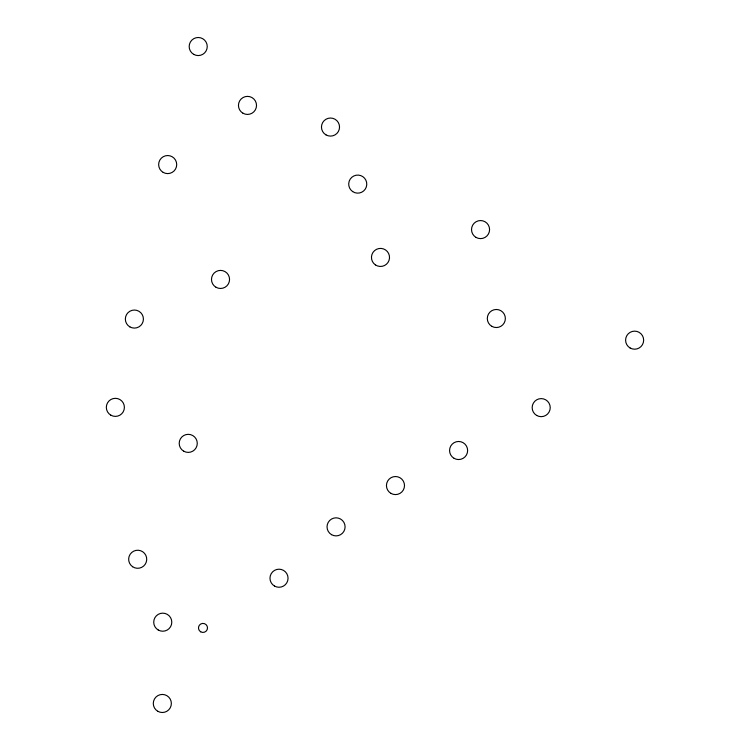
<?xml version="1.0" encoding="UTF-8"?>
<svg xmlns="http://www.w3.org/2000/svg" width="750" height="750" viewBox="0 0 750 750"><rect width="100%" height="100%" fill="white"/><g stroke="black" fill="none" stroke-linecap="round" stroke-linejoin="round"><path stroke-width="1.12" d="M193.697 54.356A9.028 9.028 0 0 0 207.244 46.528A9.028 9.028 0 0 0 193.697 38.709A9.028 9.028 0 0 0 193.697 54.356M163.162 172.387A9.028 9.028 0 0 0 176.709 164.569A9.028 9.028 0 0 0 163.162 156.75A9.028 9.028 0 0 0 163.162 172.387M242.972 113.222A9.028 9.028 0 0 0 256.519 105.403A9.028 9.028 0 0 0 242.972 97.584A9.028 9.028 0 0 0 242.972 113.222M216.009 287.259A9.028 9.028 0 0 0 229.556 279.441A9.028 9.028 0 0 0 216.009 271.613A9.028 9.028 0 0 0 216.009 287.259M129.863 326.887A9.028 9.028 0 0 0 143.409 319.069A9.028 9.028 0 0 0 129.863 311.25A9.028 9.028 0 0 0 129.863 326.887M183.722 451.191A9.028 9.028 0 0 0 197.269 443.372A9.028 9.028 0 0 0 183.722 435.544A9.028 9.028 0 0 0 183.722 451.191M110.85 415.181A9.028 9.028 0 0 0 124.397 407.362A9.028 9.028 0 0 0 110.85 399.534A9.028 9.028 0 0 0 110.85 415.181M132.628 566.737A9.028 9.028 0 0 0 146.7 559.903A9.028 9.028 0 0 0 133.744 551.138A9.028 9.028 0 0 0 132.628 566.737M158.241 630.009A9.028 9.028 0 0 0 171.788 622.191A9.028 9.028 0 0 0 158.241 614.363A9.028 9.028 0 0 0 158.241 630.009M200.728 631.828A4.519 4.519 0 0 0 207.506 627.919A4.519 4.519 0 0 0 200.728 624.009A4.519 4.519 0 0 0 200.728 631.828M157.809 711.291A9.028 9.028 0 0 0 171.356 703.472A9.028 9.028 0 0 0 157.809 695.644A9.028 9.028 0 0 0 157.809 711.291M352.678 191.588A9.028 9.028 0 0 0 366.75 184.753A9.028 9.028 0 0 0 353.794 175.988A9.028 9.028 0 0 0 352.678 191.588M325.988 134.887A9.028 9.028 0 0 0 339.534 127.059A9.028 9.028 0 0 0 325.988 119.241A9.028 9.028 0 0 0 325.988 134.887M476.034 237.403A9.028 9.028 0 0 0 489.581 229.584A9.028 9.028 0 0 0 476.034 221.766A9.028 9.028 0 0 0 476.034 237.403M375.431 264.909A9.028 9.028 0 0 0 389.503 258.075A9.028 9.028 0 0 0 376.547 249.309A9.028 9.028 0 0 0 375.431 264.909M491.812 326.325A9.028 9.028 0 0 0 505.359 318.506A9.028 9.028 0 0 0 491.812 310.688A9.028 9.028 0 0 0 491.812 326.325M630.112 347.991A9.028 9.028 0 0 0 643.659 340.172A9.028 9.028 0 0 0 630.112 332.353A9.028 9.028 0 0 0 630.112 347.991M536.681 415.453A9.028 9.028 0 0 0 550.228 407.634A9.028 9.028 0 0 0 536.681 399.816A9.028 9.028 0 0 0 536.681 415.453M274.5 586.05A9.028 9.028 0 0 0 288.047 578.222A9.028 9.028 0 0 0 274.5 570.403A9.028 9.028 0 0 0 274.5 586.05M331.547 534.675A9.028 9.028 0 0 0 345.094 526.856A9.028 9.028 0 0 0 331.547 519.038A9.028 9.028 0 0 0 331.547 534.675M390.956 493.378A9.028 9.028 0 0 0 404.503 485.559A9.028 9.028 0 0 0 390.956 477.741A9.028 9.028 0 0 0 390.956 493.378M454.088 458.334A9.028 9.028 0 0 0 467.634 450.506A9.028 9.028 0 0 0 454.088 442.688A9.028 9.028 0 0 0 454.088 458.334"/></g></svg>
